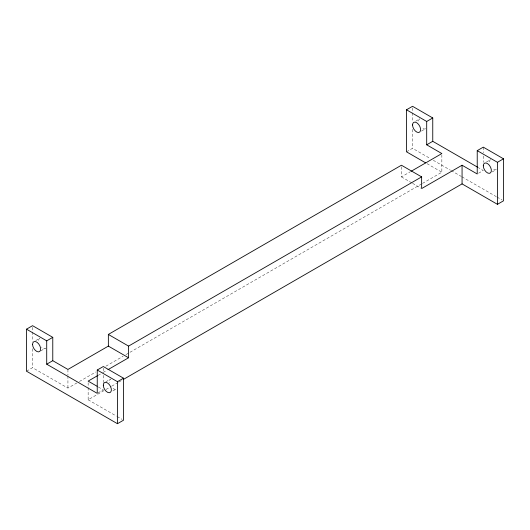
<?xml version="1.0" encoding="UTF-8"?>
<svg xmlns="http://www.w3.org/2000/svg" width="530" height="530" viewBox="0 0 530 530"><rect width="100%" height="100%" fill="white"/><g stroke="black" fill="none" stroke-linecap="round" stroke-linejoin="round"><path stroke-width="0.4" stroke-dasharray="2.65 1.99" d="M35.768 340.565L39.81 338.233A5.717 3.299 60 0 0 38.763 342.135M415.752 121.184L419.793 118.853A5.717 3.299 60 0 0 418.746 122.755M40.81 350.86L45.527 348.137A5.717 3.299 60 0 1 41.625 347.09M421.469 131.089L425.51 128.75A5.717 3.299 60 0 1 421.608 127.71M26.5 371.192L32.562 367.688L67.933 388.112L78.678 381.905M406.483 151.812L412.545 148.307L430.453 158.642M401.429 166.784L401.429 176.901L410.651 171.574M79.394 381.494L95.87 371.981M105.901 366.19L123.093 356.266M125.954 354.61L421.794 183.811M422.516 183.393L441.854 172.23L441.854 155.184M98.076 375.379L102.33 372.921M103.039 372.51L106.583 370.463M105.834 381.799L110.551 379.076A5.717 3.299 60 0 0 109.505 382.978M486.494 162.028L490.535 159.696A5.717 3.299 60 0 0 489.488 163.598M97.918 392.975L103.304 389.861L97.792 386.681M478.57 173.204L483.287 170.481L478.305 167.606M88.146 387.602L88.146 399.779L105.337 389.855M106.053 389.437L111.068 386.549M111.784 386.132L118.23 382.408M118.945 381.998L121.814 380.341M112.903 390.921L116.269 388.974A5.717 3.299 60 0 1 112.367 387.933M492.211 171.932L496.252 169.593A5.717 3.299 60 0 1 492.35 168.547M433.315 160.298L450.507 170.223M451.222 170.633L461.246 176.424M461.961 176.841L496.338 196.683M497.054 197.1L502.069 199.995M427.001 163.651L441.854 172.23M401.429 176.901L411.883 182.936M412.578 183.334L420.946 188.163M88.146 399.779L116.441 416.116M117.15 416.527L122.105 419.382M483.287 147.141L483.287 152.772M483.287 155.992L483.287 162.432M412.545 107.948L412.545 112.062M412.545 112.89L412.545 121.946M412.545 129.36L412.545 148.307M103.304 368.131L103.304 372.153M103.304 375.373L103.304 382.62M88.146 382.733L88.146 386.794M67.933 369.436L67.933 375.121M67.933 375.936L67.933 388.112M32.562 327.328L32.562 341.333M32.562 348.747L32.562 367.688"/><path stroke-width="0.79" d="M26.5 329.183L46.713 340.85L46.713 364.19L97.242 393.359L97.242 370.019L103.304 366.522L123.516 378.188L123.516 420.204L117.455 423.702L26.5 371.192L26.5 329.183L32.562 325.678L52.775 337.352L52.775 360.685L67.933 369.436L108.358 346.103L128.571 357.77L128.571 346.103L421.642 176.894L421.642 188.567L462.067 165.227L477.225 173.979L477.225 150.639L483.287 147.141L503.5 158.808L503.5 200.817L497.438 204.322L462.067 183.897L123.245 379.513M425.583 162.836L406.483 151.812L406.483 109.796L412.545 106.298L432.758 117.965L432.758 141.305L477.596 167.195M46.713 340.85L52.775 337.352M406.483 109.796L426.696 121.469L432.758 117.965M46.713 364.19L52.775 360.685M426.696 121.469L426.696 144.809L432.758 141.305M108.358 346.103L108.358 334.43L401.429 165.227L421.642 176.894M411.359 171.163L441.854 153.561L426.696 144.809M97.368 375.783L88.146 381.11L97.103 386.277M108.001 369.642L128.571 357.77M97.242 370.019L117.455 381.693L123.516 378.188M477.225 150.639L497.438 162.312L503.5 158.808M108.358 334.43L128.571 346.103M497.438 162.312L497.438 204.322M462.067 165.227L462.067 183.897M117.455 381.693L117.455 423.702M103.304 385.191A5.717 3.299 60 0 0 109.366 392.737A5.717 3.299 60 0 0 109.366 384.654A5.717 3.299 60 0 0 103.304 385.191M32.562 344.348A5.717 3.299 60 0 0 38.63 351.893A5.717 3.299 60 0 0 38.63 343.811A5.717 3.299 60 0 0 32.562 344.348M483.287 165.81A5.717 3.299 60 0 0 489.349 173.356A5.717 3.299 60 0 0 489.349 165.267A5.717 3.299 60 0 0 483.287 165.81M412.545 124.967A5.717 3.299 60 0 0 418.607 132.513A5.717 3.299 60 0 0 418.607 124.431A5.717 3.299 60 0 0 412.545 124.967"/></g></svg>
